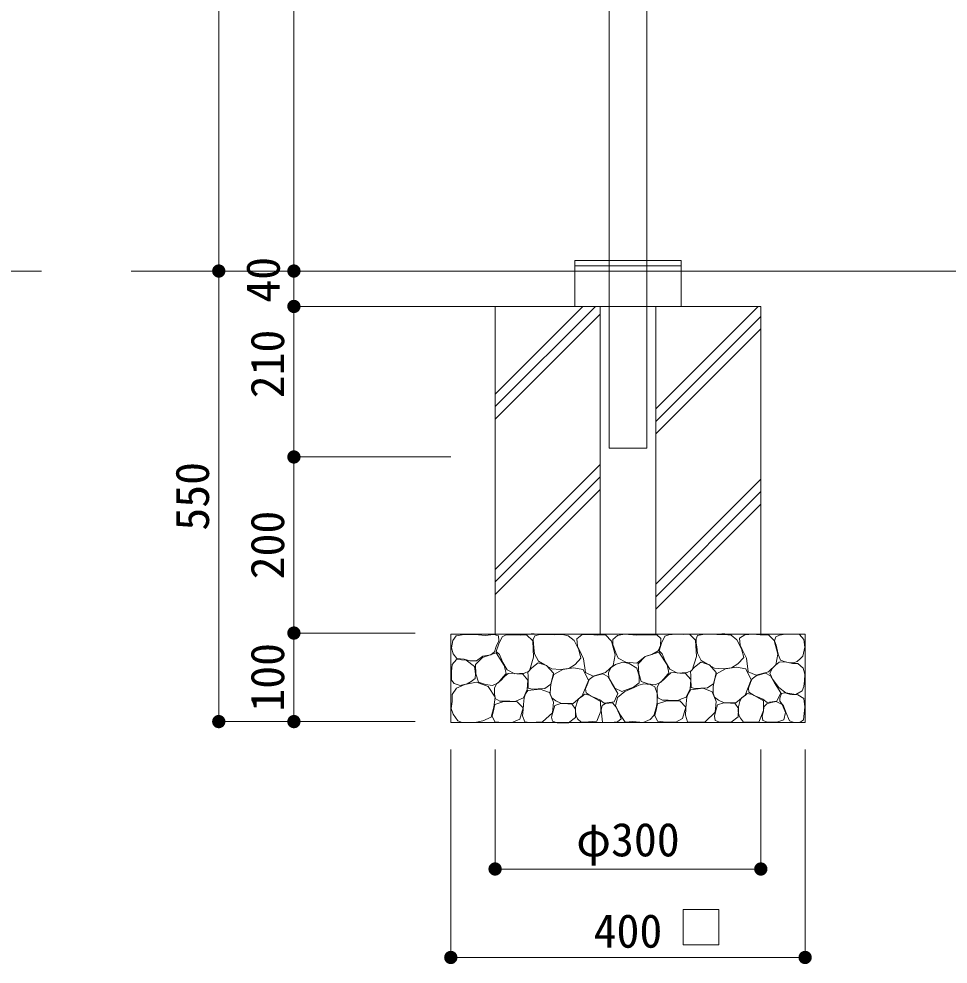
# Model space of a CAD drawing. Units: millimetres, scale not verified, with parts at other scales. Extents: x 266 to 3005, y 4223 to 6089.
# Drawn here: x 1040 to 1564, y 4993 to 5527 of the extents above; entities that cross this region are included whole.
import ezdxf
from ezdxf.enums import TextEntityAlignment as Align

# ---------------------------------------------------------------- set-up
doc = ezdxf.new("R2010")
doc.units = ezdxf.units.MM
doc.header["$LTSCALE"] = 10
for name, color, linetype, lineweight in [('K-1', 2, 'Continuous', 15), ('ハッチ', 4, 'Continuous', 13), ('寸法', 1, 'Continuous', 13), ('本体', 7, 'Continuous', 13)]:
    doc.layers.add(name, color=color, linetype=linetype, lineweight=lineweight)
doc.styles.add('ＭＳ ゴシック', font='')
doc.styles.get('ＭＳ ゴシック').set_extended_font_data('MS Gothic')

# ---------------------------------------------------------------- blocks, each defined once
blk = doc.blocks.new('filled_dot')
at = {"color": 0, "linetype": 'Continuous', "lineweight": -2, "const_width": 1.25}
blk.add_lwpolyline([(-0.625, 0, 1), (0.625, 0, 1)], format="xyb", close=True, dxfattribs=at)

msp = doc.modelspace()

# ---------------------------------------------------------------- linework, layer by layer
at = {"layer": 'K-1'}
for points in [[(1353.46, 5390.5), (1413.46, 5390.5), (1413.46, 5387.5), (1353.46, 5387.5)], [(1353.46, 5387.5), (1413.46, 5387.5), (1413.46, 5384.5), (1353.46, 5384.5)]]:
    msp.add_lwpolyline(points, close=True, dxfattribs=at)
at = {"layer": 'ハッチ'}
for p, q in [((1308.46, 5307.91), (1365.05, 5364.5)), ((1308.46, 5314.98), (1357.98, 5364.5)), ((1308.46, 5300.83), (1367.78, 5360.16)), ((1399.13, 5306.66), (1456.97, 5364.5)), ((1399.13, 5299.59), (1458.46, 5358.91)), ((1399.13, 5292.51), (1458.46, 5351.84)), ((1308.46, 5215.98), (1367.78, 5275.31)), ((1308.46, 5208.91), (1367.78, 5268.24)), ((1399.13, 5207.66), (1458.46, 5266.99)), ((1308.46, 5201.84), (1367.78, 5261.16)), ((1399.13, 5200.59), (1458.46, 5259.92)), ((1399.13, 5193.52), (1458.46, 5252.84))]:
    msp.add_line(p, q, dxfattribs=at)
for points in [[(1307.67, 5179.26), (1310.45, 5178.56), (1310.57, 5175.65), (1309.05, 5172.49), (1308.17, 5169.46), (1306.14, 5167.81), (1301.59, 5166.93), (1297.92, 5164.4), (1294.25, 5164.4), (1291.09, 5165.29), (1286.79, 5165.67), (1284.77, 5168.32), (1283.76, 5171.73), (1284.64, 5175.78), (1286.54, 5178.43), (1289.91, 5178.99), (1297.14, 5179.17), (1302.86, 5178.69)], [(1330.13, 5174.17), (1330, 5176.42), (1330.88, 5178.55), (1333.76, 5179.17), (1337.77, 5179.17), (1342.01, 5179.12), (1346.48, 5179.26), (1349.79, 5178.55), (1353.05, 5175.79), (1355.68, 5170.66), (1356.93, 5165.91), (1353.67, 5162.28), (1350.04, 5160.02), (1345.28, 5159.4), (1340.4, 5159.9), (1336.52, 5162.15), (1332.88, 5164.15), (1330.76, 5168.28), (1330.38, 5171.79)], [(1354.92, 5172.73), (1354.59, 5176.71), (1357.43, 5178.98), (1361.9, 5179.2), (1366.22, 5178.78), (1370.82, 5179.12), (1374.19, 5175.39), (1376.18, 5167.75), (1375.02, 5161.77), (1370.87, 5157.79), (1363.89, 5155.79), (1359.4, 5157.79), (1358.41, 5165.42), (1356.08, 5170.4)], [(1376.6, 5168.91), (1374.92, 5173.57), (1374.92, 5176.45), (1377.53, 5178.69), (1381.53, 5179.34), (1388.43, 5178.87), (1395.13, 5179.06), (1399.7, 5178.97), (1402.02, 5176.92), (1401.74, 5173.01), (1400.44, 5170.03), (1396.99, 5167.98), (1393.08, 5166.77), (1388.52, 5163.14), (1382.28, 5163.52), (1377.99, 5165.84)], [(1422.02, 5174.56), (1421.89, 5176.82), (1422.79, 5178.72), (1425.7, 5179.27), (1429.73, 5179.33), (1433.66, 5179.32), (1437.79, 5179.32), (1441.68, 5178.94), (1444.93, 5176.19), (1447.56, 5171.06), (1448.81, 5166.3), (1445.56, 5162.67), (1441.93, 5160.42), (1437.17, 5159.79), (1432.28, 5160.29), (1428.4, 5162.55), (1424.77, 5164.55), (1422.64, 5168.68), (1422.27, 5172.18)], [(1446.8, 5173.13), (1446.47, 5177.11), (1449.48, 5179.13), (1453.91, 5179.45), (1458.05, 5179.1), (1462.77, 5179.13), (1466.07, 5175.78), (1468.07, 5168.14), (1466.9, 5162.17), (1462.75, 5158.18), (1455.77, 5156.19), (1451.29, 5158.18), (1450.29, 5165.82), (1447.97, 5170.8)], [(1479.03, 5164.04), (1476.98, 5163.23), (1474.7, 5163.31), (1472.2, 5163.75), (1469.63, 5164.78), (1468.46, 5167.49), (1467.87, 5169.91), (1467.14, 5173.14), (1466.11, 5175.64), (1466.99, 5177.98), (1468.99, 5178.92), (1472.21, 5179.42), (1475.51, 5179.38), (1480.24, 5179.17), (1482.78, 5176.37), (1483.29, 5172.04), (1482.26, 5166.98), (1480.94, 5165.73)], [(1313.05, 5155.28), (1310.15, 5151.94), (1306.95, 5150.34), (1303.02, 5150.92), (1299.1, 5152.38), (1297.65, 5157.02), (1297.36, 5162.25), (1301.28, 5166.32), (1308.98, 5168.79), (1313.63, 5161.67), (1314.65, 5157.17)], [(1404.94, 5155.68), (1402.03, 5152.34), (1398.83, 5150.74), (1394.91, 5151.32), (1390.99, 5152.77), (1389.53, 5157.42), (1389.24, 5162.65), (1393.17, 5166.72), (1400.87, 5169.19), (1405.52, 5162.07), (1406.54, 5157.57)], [(1297.38, 5156.97), (1297.22, 5154.47), (1295.04, 5152.6), (1292.69, 5151.35), (1288.78, 5150.41), (1285.34, 5151.5), (1283.94, 5153.53), (1283.94, 5158.38), (1284.25, 5162.28), (1286.75, 5165.1), (1292.22, 5164.78), (1296.91, 5161.19)], [(1336.46, 5148.8), (1332.69, 5148.55), (1329.4, 5148.43), (1327.21, 5148.92), (1327.08, 5153.54), (1327.08, 5155.73), (1326.96, 5157.92), (1329.15, 5160.48), (1332.69, 5163.16), (1337.56, 5161.7), (1341.45, 5157.32), (1339.99, 5151.23)], [(1372.75, 5154.84), (1372.4, 5157.84), (1373.9, 5160.57), (1376.45, 5162.24), (1380.51, 5163.65), (1384.21, 5162.77), (1388.52, 5160.13), (1389.75, 5155.64), (1389.75, 5152.02), (1386.51, 5149.4), (1380.04, 5147.04), (1376.1, 5148.86)], [(1428.35, 5149.19), (1424.57, 5148.95), (1421.28, 5148.83), (1419.09, 5149.31), (1418.97, 5153.94), (1418.97, 5156.13), (1418.85, 5158.32), (1421.04, 5160.88), (1424.57, 5163.55), (1429.44, 5162.09), (1433.34, 5157.71), (1431.88, 5151.63)], [(1464.48, 5155.3), (1463.55, 5157.38), (1465, 5160.2), (1466.78, 5161.86), (1468.76, 5163.53), (1472.41, 5163.74), (1476.26, 5162.8), (1479.39, 5162.91), (1482.41, 5160.2), (1483.25, 5156.76), (1483.04, 5153.11), (1482.73, 5149.78), (1481.79, 5147.49), (1478.24, 5145.4), (1472.51, 5146.24), (1468.65, 5149.26), (1465.32, 5153.74)], [(1321.83, 5142.43), (1319.81, 5141.47), (1316.73, 5141.57), (1314.22, 5141.66), (1311.14, 5141.66), (1308.45, 5143.11), (1308.06, 5145.71), (1308.16, 5148.98), (1309.22, 5151.39), (1311.62, 5153.21), (1313.84, 5155.43), (1315.76, 5157.16), (1318.08, 5157.35), (1320.77, 5156.97), (1324.05, 5156.87), (1327.03, 5153.5), (1326.65, 5148.21), (1324.53, 5143.49)], [(1342.75, 5141.83), (1340.51, 5143.44), (1339.64, 5145.8), (1339.77, 5149.27), (1340.02, 5151.88), (1340.89, 5154.36), (1341.63, 5156.6), (1346.72, 5159.45), (1352.81, 5160.32), (1358.15, 5159.45), (1361.13, 5153.25), (1357.65, 5144.56), (1352.56, 5140.34), (1345.48, 5140.46)], [(1367.66, 5142.28), (1364.65, 5143.61), (1362.76, 5144.39), (1359.86, 5146.29), (1359.52, 5148.63), (1360.75, 5151.75), (1361.64, 5153.75), (1363.87, 5155.54), (1366.33, 5156.21), (1369.22, 5157.1), (1372.12, 5155.54), (1374.35, 5151.53), (1377.81, 5145.84), (1375.69, 5141.16), (1370.12, 5140.38)], [(1413.72, 5142.83), (1411.69, 5141.87), (1408.61, 5141.96), (1406.11, 5142.06), (1403.03, 5142.06), (1400.33, 5143.5), (1399.95, 5146.1), (1400.04, 5149.38), (1401.1, 5151.78), (1403.51, 5153.61), (1405.72, 5155.82), (1407.65, 5157.56), (1409.96, 5157.75), (1412.66, 5157.36), (1415.93, 5157.27), (1418.92, 5153.9), (1418.53, 5148.61), (1416.41, 5143.89)], [(1434.63, 5142.22), (1432.4, 5143.84), (1431.53, 5146.19), (1431.65, 5149.67), (1431.9, 5152.28), (1432.77, 5154.76), (1433.52, 5156.99), (1438.61, 5159.85), (1444.69, 5160.72), (1450.03, 5159.85), (1453.01, 5153.64), (1449.54, 5144.95), (1444.44, 5140.73), (1437.37, 5140.86)], [(1459.55, 5142.67), (1456.54, 5144.01), (1454.64, 5144.79), (1451.74, 5146.68), (1451.41, 5149.02), (1452.64, 5152.14), (1453.53, 5154.15), (1455.76, 5155.93), (1458.21, 5156.6), (1461.11, 5157.49), (1464.01, 5155.93), (1466.24, 5151.92), (1469.7, 5146.24), (1467.58, 5141.56), (1462, 5140.78)], [(1289.96, 5129.54), (1287.49, 5130.41), (1284.87, 5134.19), (1283.71, 5137.38), (1284.29, 5141.45), (1284.15, 5145.37), (1286.62, 5148.86), (1291.41, 5151.04), (1297.95, 5152.35), (1304.64, 5149.88), (1308.42, 5143.92), (1307.69, 5138.26), (1306.24, 5132.59), (1301.59, 5130.41), (1297.08, 5129.54)], [(1389.68, 5150.68), (1392.44, 5151.42), (1395.91, 5151.04), (1398.58, 5149.7), (1399.91, 5145.93), (1399.91, 5140.89), (1399.46, 5137.86), (1398.13, 5133.49), (1395.98, 5131.27), (1391.98, 5129.57), (1386.28, 5130.01), (1381.84, 5129.79), (1379.32, 5133.64), (1376.5, 5138.97), (1377.47, 5143.67), (1381.72, 5147.04), (1387.05, 5149.33)], [(1328.13, 5129.61), (1325.27, 5129.87), (1323.97, 5133.25), (1324.23, 5136.89), (1324.49, 5139.61), (1324.88, 5143.38), (1325.66, 5145.72), (1326.96, 5147.53), (1333.97, 5148.44), (1339.17, 5146.49), (1341.38, 5141.04), (1340.86, 5135.07), (1335.14, 5130)], [(1420.01, 5129.69), (1417.13, 5129.87), (1415.86, 5133.65), (1416.12, 5137.28), (1416.38, 5140.01), (1416.77, 5143.77), (1417.54, 5146.11), (1418.84, 5147.93), (1425.86, 5148.84), (1431.06, 5146.89), (1433.27, 5141.44), (1432.75, 5135.46), (1427.06, 5129.94)], [(1450.85, 5129.67), (1448.7, 5129.72), (1446.9, 5131.91), (1446.02, 5133.77), (1445.7, 5136.06), (1445.81, 5138.35), (1446.68, 5141.41), (1447.55, 5143.48), (1449.63, 5144.79), (1450.83, 5145.99), (1453.67, 5145.34), (1459.89, 5141.74), (1460, 5136.39), (1457.4, 5129.82)], [(1469.26, 5143.34), (1470.18, 5145.99), (1472.01, 5146.29), (1475.46, 5145.38), (1479.33, 5145.07), (1482.78, 5143.04), (1483.29, 5138.47), (1482.99, 5134.71), (1482.48, 5131.05), (1480.55, 5129.53), (1476.65, 5129.7), (1474.65, 5130.54), (1472.52, 5135.32), (1471.19, 5138.98), (1469.16, 5141.52)], [(1312.99, 5129.46), (1308.25, 5129.91), (1306.79, 5133.18), (1307.69, 5137.12), (1308.25, 5139.71), (1313.44, 5141.4), (1320.88, 5141.29), (1324.26, 5137.8), (1322.35, 5131.38), (1318.51, 5129.68)], [(1358.72, 5129.66), (1356.98, 5129.77), (1355.01, 5131.52), (1354.14, 5133.37), (1353.81, 5135.67), (1353.92, 5137.96), (1354.79, 5141.01), (1355.67, 5143.09), (1357.74, 5144.4), (1358.94, 5145.6), (1361.78, 5144.94), (1368.01, 5141.34), (1368.12, 5135.99), (1365.82, 5130.21)], [(1368.37, 5136.46), (1368.98, 5139.07), (1370.81, 5140.18), (1374.75, 5140.57), (1376.86, 5138.29), (1378.64, 5134.13), (1379.58, 5131.53), (1377.64, 5129.86), (1373.53, 5129.59), (1369.15, 5129.75)], [(1404.89, 5129.64), (1400.14, 5130.31), (1398.67, 5133.57), (1399.57, 5137.52), (1400.14, 5140.11), (1405.32, 5141.8), (1412.77, 5141.69), (1416.15, 5138.19), (1414.23, 5131.77), (1410.51, 5129.77)], [(1435.35, 5129.69), (1432.77, 5130.68), (1432.27, 5133.04), (1433.14, 5136.26), (1434.01, 5139.49), (1437.49, 5140.73), (1441.34, 5140.48), (1443.7, 5140.48), (1445.81, 5137.51), (1445.69, 5132.79), (1441.78, 5129.64)], [(1462.15, 5129.7), (1459.68, 5130.59), (1459.27, 5133.19), (1459.89, 5135.9), (1460.21, 5138.4), (1461.77, 5140.17), (1464.37, 5140.8), (1467.08, 5141.32), (1470.42, 5139.65), (1472.3, 5135.17), (1471.36, 5131.11), (1467.59, 5129.65)], [(1343.49, 5129.41), (1340.89, 5130.28), (1340.39, 5132.64), (1341.26, 5135.87), (1342.13, 5139.1), (1345.6, 5140.34), (1349.45, 5140.09), (1351.81, 5140.09), (1353.93, 5137.11), (1353.8, 5132.39), (1349.83, 5129.41)]]:
    msp.add_lwpolyline(points, close=True, dxfattribs=at)
for points in [[(1324.82, 5157.46), (1319.59, 5157.02), (1315.23, 5159.35), (1312.76, 5163.42), (1310.87, 5167.92), (1309.13, 5169.66), (1310.58, 5174.02), (1312.47, 5177.94), (1314.8, 5178.96), (1318.58, 5179.1), (1323.08, 5178.81), (1326.28, 5178.96), (1329.77, 5175.62), (1330.2, 5166.47), (1327.88, 5158.77), (1324.69, 5157.29)], [(1416.71, 5157.86), (1411.48, 5157.42), (1407.12, 5159.74), (1404.65, 5163.81), (1402.76, 5168.31), (1401.01, 5170.06), (1402.47, 5174.42), (1404.36, 5178.34), (1406.45, 5179.14), (1410.5, 5179.37), (1414.97, 5179.21), (1418.16, 5179.35), (1421.65, 5176.01), (1422.09, 5166.86), (1419.76, 5159.16), (1416.58, 5157.68)]]:
    msp.add_lwpolyline(points, dxfattribs=at)
at = {"layer": '寸法'}
for p, q in [((1152.48, 5384.5), (1152.48, 5735.05)), ((1194.9, 5735.05), (1194.9, 5364.5)), ((1194.9, 5349.5), (1194.9, 5399.5)), ((1152.48, 5384.5), (1152.48, 5130.05)), ((1272.33, 5384.5), (1152.48, 5384.5)), ((1272.33, 5384.5), (1152.48, 5384.5)), ((1308.46, 5384.5), (1194.9, 5384.5)), ((1194.9, 5384.5), (1194.9, 5279.5)), ((1272.33, 5384.5), (1194.9, 5384.5)), ((1308.46, 5364.5), (1194.9, 5364.5)), ((1308.46, 5364.5), (1194.9, 5364.5)), ((1283.46, 5279.5), (1194.9, 5279.5)), ((1194.9, 5279.5), (1194.9, 5180.05)), ((1283.46, 5279.5), (1194.9, 5279.5)), ((1263.31, 5180.05), (1194.9, 5180.05)), ((1194.9, 5180.05), (1194.9, 5130.05)), ((1263.31, 5180.05), (1194.9, 5180.05)), ((1263.31, 5130.05), (1152.48, 5130.05)), ((1263.31, 5130.05), (1194.9, 5130.05)), ((1283.46, 5114.21), (1283.46, 4996.85)), ((1308.46, 5114.21), (1308.46, 5046.8)), ((1458.46, 5114.21), (1458.46, 5046.8)), ((1483.46, 5114.21), (1483.46, 4996.85)), ((1308.46, 5046.8), (1458.46, 5046.8)), ((1283.46, 4996.85), (1483.46, 4996.85))]:
    msp.add_line(p, q, dxfattribs=at)
at = {"layer": '寸法', "color": 3}
msp.add_lwpolyline([(1414.67, 5003.89), (1434.67, 5003.89), (1434.67, 5023.89), (1414.67, 5023.89)], close=True, dxfattribs=at)
at = {"layer": '本体'}
for p, q in [((1372.78, 5695.17), (1372.78, 5284.5)), ((1394.13, 5695.17), (1394.13, 5284.5)), ((513.54, 5384.5), (1052.39, 5384.5)), ((1102.97, 5384.5), (1308.46, 5384.5)), ((1283.19, 5384.5), (1845.89, 5384.5)), ((1353.46, 5384.5), (1353.46, 5364.5)), ((1413.46, 5384.5), (1413.46, 5364.5)), ((1308.46, 5364.5), (1308.46, 5179.5)), ((1308.46, 5364.5), (1458.46, 5364.5)), ((1367.78, 5364.5), (1367.78, 5179.5)), ((1399.13, 5364.5), (1399.13, 5179.5)), ((1400.33, 5364.5), (1413.46, 5364.5)), ((1458.46, 5364.5), (1458.46, 5179.5)), ((1372.78, 5284.5), (1394.13, 5284.5)), ((1283.46, 5179.5), (1483.46, 5179.5)), ((1283.46, 5179.5), (1283.46, 5129.5)), ((1330.49, 5179.52), (1328.8, 5179.52)), ((1436.43, 5179.52), (1438.11, 5179.52)), ((1483.46, 5179.5), (1483.46, 5129.5)), ((1483.46, 5179.5), (1483.46, 5129.5)), ((1283.46, 5129.5), (1483.46, 5129.5))]:
    msp.add_line(p, q, dxfattribs=at)

# ---------------------------------------------------------------- block references
at = {"layer": '寸法', "xscale": 3, "yscale": 3}
for p, rotation in [((1152.48, 5384.5), 270), ((1152.48, 5384.5), 90), ((1194.9, 5384.5), 90), ((1194.9, 5384.5), 270), ((1194.9, 5364.5), 90), ((1194.9, 5364.5), 270), ((1194.9, 5279.5), 90), ((1194.9, 5279.5), 270), ((1194.9, 5180.05), 90), ((1194.9, 5180.05), 270), ((1152.48, 5130.05), 90), ((1194.9, 5130.05), 90), ((1458.46, 5046.8), 180), ((1483.46, 4996.85), 180)]:
    msp.add_blockref('filled_dot', p, dxfattribs=dict(at, rotation=rotation))
for p in [(1308.46, 5046.8), (1283.46, 4996.85)]:
    msp.add_blockref('filled_dot', p, dxfattribs=at)

# ---------------------------------------------------------------- texts
at = {"layer": '寸法', "style": 'ＭＳ ゴシック'}
for s, p in [('40', (1177.4, 5379.55)), ('210', (1179.9, 5332)), ('550', (1137.48, 5257.27)), ('200', (1179.9, 5229.77)), ('100', (1179.9, 5155.05))]:
    msp.add_text(s, height=18.99, rotation=90, dxfattribs=at).set_placement(p, align=Align.MIDDLE_CENTER)
for s, p in [('φ300', (1383.46, 5063.42)), ('400', (1383.46, 5011.85))]:
    msp.add_text(s, height=18.99, dxfattribs=at).set_placement(p, align=Align.MIDDLE_CENTER)

doc.saveas('drawing.dxf')
